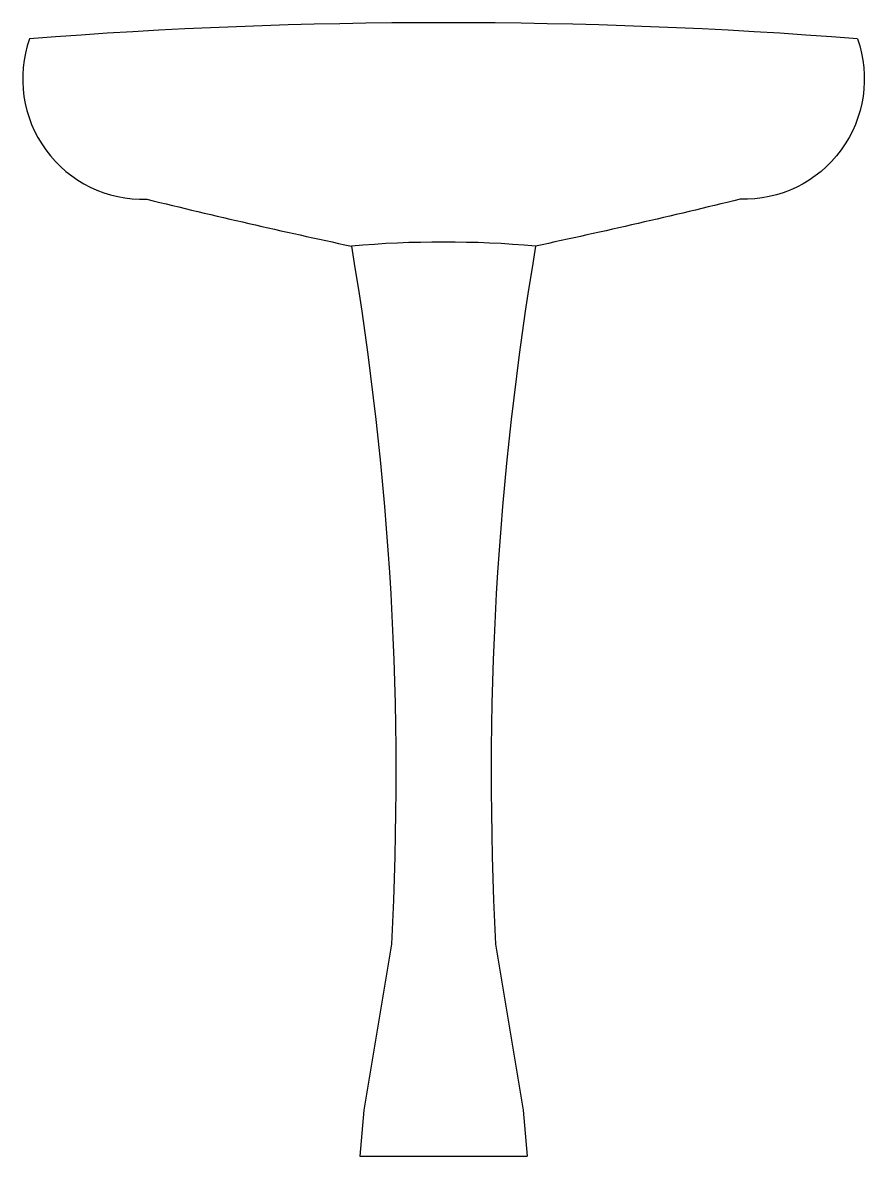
# Model space of a CAD drawing. Extents: x -0.305 to 0.305, y 0 to 0.822.
import ezdxf

# ---------------------------------------------------------------- set-up
doc = ezdxf.new("R2010")
doc.units = 0
doc.layers.get('0').update_dxf_attribs({"color": 8, "linetype": 'CONTINUOUS'})

msp = doc.modelspace()

# ---------------------------------------------------------------- linework, layer by layer
at = {"color": 0}
msp.add_line((-0.0606, 0), (0.0606, 0), dxfattribs=at)
for points in [[(-0.3, 0.81, 0.528138), (-0.21494, 0.6937, 0.007459), (-0.06677, 0.65973, -0.055366), (-0.03779, 0.15387), (-0.05786, 0.03353), (-0.0606, 0, -0.070789)], [(0.3, 0.81, -0.528138), (0.21494, 0.6937, -0.007459), (0.06677, 0.65973, 0.055366), (0.03779, 0.15387), (0.05786, 0.03353), (0.0606, 0, 0.070789)]]:
    msp.add_lwpolyline(points, format="xyb", dxfattribs=at)
for centre, radius, start, end in [((0, -3.03855), 3.86022, 85.54272, 94.45728), ((0, -0.10477), 0.76741, 85.00819, 94.99181)]:
    msp.add_arc(centre, radius, start, end, dxfattribs=at)

doc.saveas('drawing.dxf')
